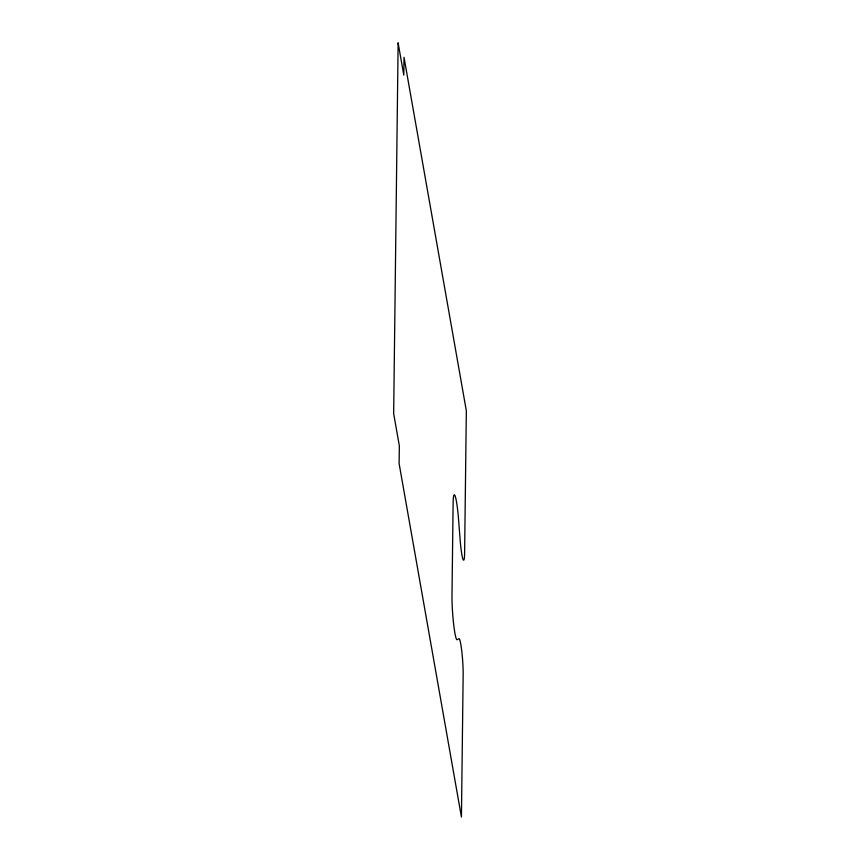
<?xml version="1.0" encoding="UTF-8"?>
<svg xmlns="http://www.w3.org/2000/svg" width="860" height="860" viewBox="0 0 860 860"><rect width="100%" height="100%" fill="white"/><g stroke="black" fill="none" stroke-linecap="round" stroke-linejoin="round"><path stroke-width="1.29" d="M398.137 43L393.665 413.617L399.33 445.749L399.115 463.572L461.433 817L463.153 674.702A21.651 2.021 85.8 0 0 461.755 650.966A21.651 2.021 85.8 0 0 458.939 638.69L457.144 639.711A26.456 2.462 85.8 0 1 453.704 624.704A26.456 2.462 85.8 0 1 451.994 595.69L453.112 503.541A26.456 2.462 85.8 0 1 455.252 496.338A26.456 2.462 85.8 0 1 458.595 519.848L460.132 539.693A21.651 2.021 85.8 0 0 462.863 558.925A21.651 2.021 85.8 0 0 464.615 553.034L466.335 410.747L404.017 57.308L403.802 75.132L398.137 43"/></g></svg>
